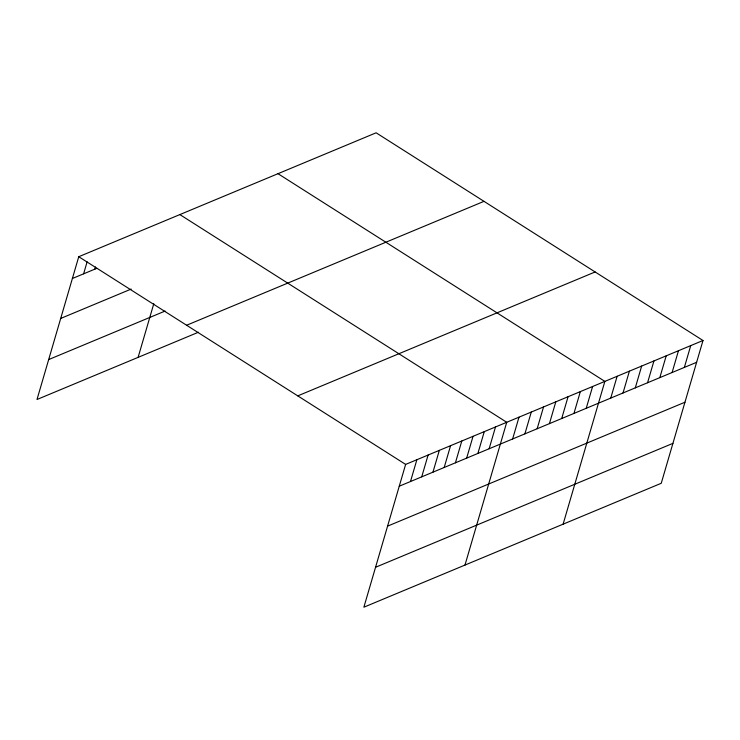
<?xml version="1.0" encoding="UTF-8"?>
<svg xmlns="http://www.w3.org/2000/svg" width="740" height="740" viewBox="0 0 740 740"><rect width="100%" height="100%" fill="white"/><g stroke="black" fill="none" stroke-linecap="round" stroke-linejoin="round"><path stroke-width="1.11" d="M703 340.502L405.631 464.406L363.877 607.198L661.245 483.285L703 340.502L376.124 132.802L78.755 256.715L37 399.498L198.413 332.242M83.611 273.828L87.117 261.84M94.85 269.147L95.488 266.974M138.103 357.374L153.791 303.733M410.487 481.527L416.87 459.725M421.726 476.847L428.099 455.045M432.956 472.166L439.338 450.364M444.194 467.486L450.568 445.684M455.424 462.805L461.797 441.003M466.663 458.125L473.036 436.322M477.892 453.444L484.265 431.642M489.131 448.764L495.504 426.962M464.979 565.073L506.734 422.281L179.857 214.582M512.626 438.968L518.999 417.166M524.891 433.862L531.274 412.06M537.157 428.747L543.539 406.945M549.432 423.632L555.805 401.839M561.697 418.526L568.07 396.723M573.962 413.41L580.336 391.608M586.228 408.304L592.601 386.502M563.112 524.179L604.867 381.387L277.99 173.687M610.759 398.083L617.132 376.281M623.024 392.968L629.398 371.166M635.29 387.853L641.663 366.06M647.555 382.746L653.938 360.944M659.83 377.631L666.204 355.829M672.096 372.525L678.469 350.723M684.361 367.41L690.735 345.608M72.381 278.508L96.894 268.296M60.708 318.44L131.174 289.072M48.673 359.575L165.113 311.059M186.628 325.249L483.988 201.345M297.767 395.872L595.127 271.959M399.258 486.208L696.627 362.304M387.584 526.14L684.953 402.227M375.55 567.275L672.919 443.362M78.755 256.715L405.631 464.406"/></g></svg>
